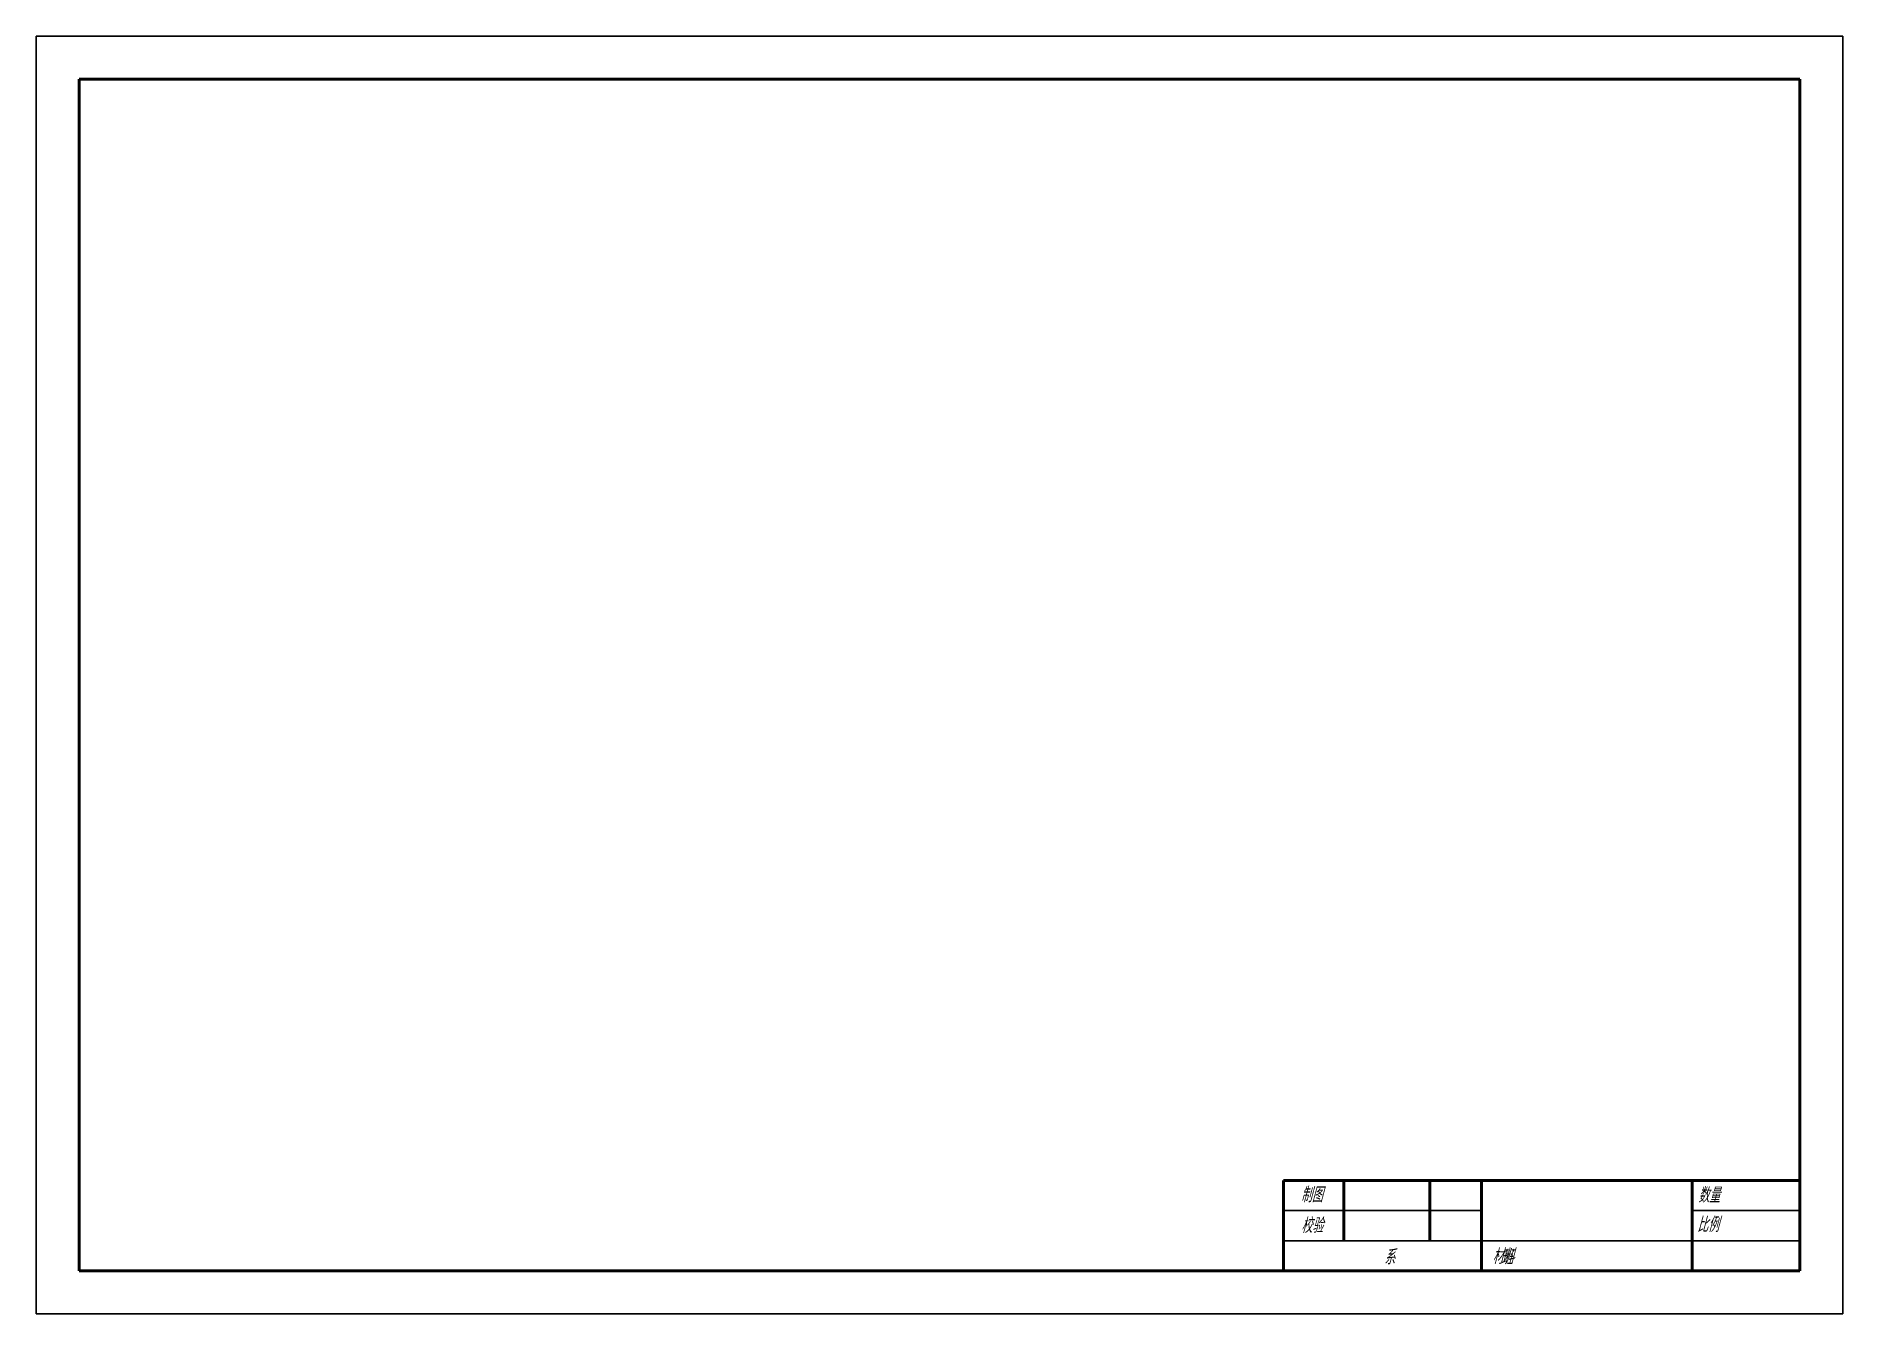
# Model space of a CAD drawing. Header units: millimetres. Extents: x 0 to 420, y 0 to 297.
import ezdxf
from ezdxf.enums import TextEntityAlignment as Align

# ---------------------------------------------------------------- set-up
doc = ezdxf.new("R2010")
doc.units = ezdxf.units.MM
doc.header["$LTSCALE"] = 0.5
for name, color, linetype, lineweight in [('文字标注', 7, 'Continuous', 25), ('粗实线', 7, 'Continuous', 50), ('细实线', 150, 'Continuous', 25)]:
    doc.layers.add(name, color=color, linetype=linetype, lineweight=lineweight)
doc.styles.add('国标汉字3.5', font='gbeitc.shx', dxfattribs={"height": 3.5, "bigfont": 'gbcbig.shx'})

msp = doc.modelspace()

# ---------------------------------------------------------------- linework, layer by layer
at = {"layer": '粗实线'}
for p, q in [((410, 287), (10, 287)), ((10, 287), (10, 10)), ((410, 10), (410, 287)), ((290, 10), (290, 31)), ((290, 31), (410, 31)), ((304, 17), (304, 31)), ((324, 17), (324, 31)), ((336, 10), (336, 31)), ((385, 10), (385, 31)), ((10, 10), (410, 10))]:
    msp.add_line(p, q, dxfattribs=at)
at = {"layer": '细实线'}
for p, q in [((420, 297), (0, 297)), ((0, 297), (0, 0)), ((420, 0), (420, 297)), ((290, 24), (336, 24)), ((385, 24), (410, 24)), ((290, 17), (410, 17)), ((0, 0), (420, 0))]:
    msp.add_line(p, q, dxfattribs=at)

# ---------------------------------------------------------------- texts
at = {"layer": '文字标注', "style": '国标汉字3.5'}
msp.add_text('制图', height=3.5, dxfattribs=at).set_placement((296.52, 25.93), align=Align.CENTER)
for s, p in [('数量', (386.34, 25.85)), ('比例', (386.1, 19)), ('系             班', (313.35, 11.46)), ('材料', (338.51, 11.61))]:
    msp.add_text(s, height=3.5, dxfattribs=at).set_placement(p)
msp.add_text('校验', height=3.5, dxfattribs=at).set_placement((296.59, 20.74), align=Align.MIDDLE)

doc.saveas('drawing.dxf')
